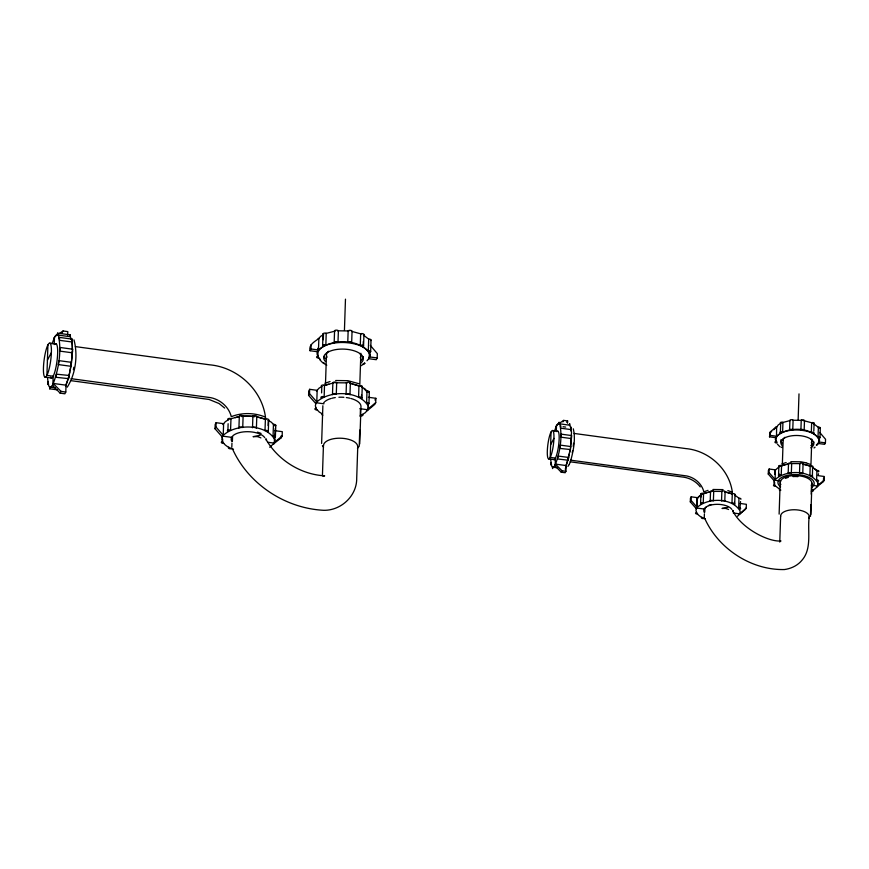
<?xml version="1.0" encoding="UTF-8"?>
<svg xmlns="http://www.w3.org/2000/svg" width="869" height="869" viewBox="0 0 869 869"><rect width="100%" height="100%" fill="white"/><g stroke="black" fill="none" stroke-linecap="round" stroke-linejoin="round"><path stroke-width="1.3" d="M47.925 344.884L46.915 375.386L53.628 376.299M52.433 385.467L53.357 383.468L66.022 385.184L65.794 392.028L64.871 393.798L60.135 393.146L52.433 385.228M53.987 338.508L54.921 336.509L63.068 330.97L67.804 331.621L67.684 335.043M47.534 378.439L48.773 385.977L49.924 387.292L51.325 386.814L52.89 384.576L53.172 376.212M54.215 344.569L54.454 337.4L56.018 335.162L57.43 334.684L58.571 335.999C61.666 352.108 58.603 369.347 52.89 384.576M222.301 437.031L215.045 428.775L215.186 424.452L216.109 422.692L223.615 423.703L223.224 435.26L215.968 427.005L216.109 422.692M222.66 438.964L222.583 441.528A2.01 0.923 1.9 0 0 221.356 442.506L221.508 442.734A2.01 0.923 1.9 0 0 223.659 443.331L223.724 443.32M228.123 423.724L227.874 431.426A2.01 0.923 1.9 0 1 227.754 430.274L228.112 430.112A2.01 0.923 1.9 0 1 230.557 430.144L230.991 418.608A2.01 0.923 1.9 0 0 228.493 418.554L228.134 418.717A2.01 0.923 1.9 0 0 228.21 419.857M231.806 447.285L231.947 443.125M232.403 441.083L232.555 436.64M266.403 440.474L266.446 439.127M268.097 425.528L268.271 420.4A2.01 0.923 1.9 0 0 268.239 419.249L267.858 419.075A2.01 0.923 1.9 0 0 265.414 419.043L264.991 430.611A2.01 0.923 1.9 0 1 267.478 430.622L267.858 430.796A2.01 0.923 1.9 0 1 267.934 431.926L267.934 431.926M268.304 431.491L268.684 419.933M274.593 437.074L274.68 442.245L282.164 435.988L282.306 431.676L274.81 430.655M269.716 447.285L274.224 443.125L275.31 428.417M275.386 436.977L275.777 425.43M273.496 443.972L281.241 437.759L281.317 435.597M315.86 403.651L308.593 395.395L308.734 391.083L309.657 389.312L317.163 390.333L316.783 401.891L309.516 393.635L309.657 389.312M310.059 350.728C308.452 344.493 315.002 341.539 318.869 338.432L318.478 349.979L310.983 348.969L310.059 350.728L317.554 351.749M310.983 348.969L311.124 344.645M320.281 359.418L318.152 357.17L317.055 353.987L317.848 348.263M322.638 345.438L323.018 333.881M321.595 392.918L321.802 386.499A2.01 0.923 1.9 0 1 321.693 385.347L322.051 385.184A2.01 0.923 1.9 0 1 324.495 385.206L324.17 396.785A2.01 0.923 1.9 0 0 321.671 396.731L321.302 396.905A2.01 0.923 1.9 0 0 321.378 398.035L321.421 398.056M323.333 339.725L323.453 334.576A2.01 0.923 1.9 0 1 323.387 333.446L323.757 333.272A2.01 0.923 1.9 0 1 326.201 333.305L325.864 344.884A2.01 0.923 1.9 0 0 323.366 344.83L323.007 344.993A2.01 0.923 1.9 0 0 323.072 346.123L323.116 346.144M321.617 443.451L322.866 405.747M322.432 475.625L323.42 445.851M325.484 383.989L326.429 355.693M344.439 330.274L345.471 299.164M357.767 446.308L356.714 478.124C357.04 495.743 341.224 510.57 323.833 510.309C285.423 508.43 248.404 484.25 232.534 449.001M359.82 384.25L360.852 353.259M359.755 430.057L359.223 446.21L357.452 448.306M360.211 416.588L360.472 408.506M359.733 443.95L360.983 406.236A19.075 8.777 1.9 0 0 350.989 398.502M361.569 394.722L361.493 398.556A2.01 0.923 1.9 0 0 361.417 397.426L361.037 397.252A2.01 0.923 1.9 0 0 358.582 397.22L358.962 385.662A2.01 0.923 1.9 0 1 361.417 385.695L361.797 385.869A2.01 0.923 1.9 0 1 361.873 386.998M363.307 341.539L363.177 346.655A2.01 0.923 1.9 0 0 363.112 345.525L362.731 345.341A2.01 0.923 1.9 0 0 360.287 345.308L360.668 333.75A2.01 0.923 1.9 0 1 363.123 333.794L363.503 333.968A2.01 0.923 1.9 0 1 363.568 335.097M361.862 398.121L362.243 386.564M363.557 346.21L363.937 334.663M368.152 403.705L368.239 408.864L375.723 402.619L375.864 398.295L368.358 397.285M369.857 351.793L369.683 356.931L377.189 357.941L377.331 353.629L370.324 345.406M370.639 351.695L371.03 340.148M368.945 403.607L369.325 392.049M551.055 431.991L550.207 457.409L555.584 458.137M554.802 465.795L555.573 464.133L566.132 465.567L565.936 471.27L565.165 472.736L561.222 472.204L554.802 465.599M556.095 426.668L556.877 425.006L563.666 420.39L567.609 420.922L567.533 423.214M550.718 459.951L551.75 466.229L552.717 467.326L553.879 466.925L555.182 465.067L555.421 458.093M556.301 431.545L556.486 425.745L557.789 423.876L558.963 423.485L559.918 424.583C562.493 438.009 559.951 452.369 555.182 465.067M565.284 469.314L570.314 449.306M696.362 508.767L690.312 501.891L690.431 498.295L691.203 496.818L697.449 497.665L697.134 507.3L691.083 500.425L691.203 496.818M696.569 506.801L696.808 499.577M700.599 503.509L700.914 493.885M701.24 496.883L701.316 494.472A1.684 0.771 1.9 0 1 701.218 493.516L701.522 493.375A1.684 0.771 1.9 0 1 703.564 493.396L703.249 503.032A1.684 0.771 1.9 0 0 701.207 502.999L700.903 503.14A1.684 0.771 1.9 0 0 700.968 504.085L701.001 504.107M704.281 517.316L704.401 513.851M704.781 512.145L704.911 508.441L705.954 507.203M733.11 511.645L733.143 510.516M734.424 502.13L734.392 504.52A1.684 0.771 1.9 0 0 734.327 503.575L734.012 503.433A1.684 0.771 1.9 0 0 731.97 503.412L732.285 493.777A1.684 0.771 1.9 0 1 734.327 493.809L734.642 493.95A1.684 0.771 1.9 0 1 734.707 494.895M734.696 504.161L735.011 494.526M739.953 508.278L740.54 501.587M739.03 514.557L745.483 509.375L746.254 507.909L746.373 504.313L740.116 503.455M774.322 480.959L768.272 474.083L768.392 470.477L769.163 469.01L775.409 469.857L775.094 479.482L769.043 472.606L769.163 469.01M769.489 436.857L770.379 431.784L776.614 426.57L776.506 436.238L770.26 435.38L769.489 436.857L775.745 437.704M770.26 435.38L770.379 431.784M774.692 474.17L774.811 470.563L779.135 466.751M774.637 482.306L774.551 484.706A1.684 0.771 1.9 0 0 773.529 485.521L773.66 485.717A1.684 0.771 1.9 0 0 775.463 486.205L775.506 486.205M778.559 475.701L778.874 466.066M779.037 473.877L778.961 476.288A1.684 0.771 1.9 0 1 778.863 475.332L779.167 475.191A1.684 0.771 1.9 0 1 781.209 475.213L781.568 465.61A1.684 0.771 1.9 0 0 779.482 465.567L779.189 465.697A1.684 0.771 1.9 0 0 779.015 466.468M779.124 514.122L780.166 482.697M779.765 542.071L780.634 516.121M782.35 464.394L783.197 438.932M798.144 419.651L799.002 393.885M809.256 516.501C807.16 530.698 812.417 548.382 801.891 560.331C797.557 565.61 791.094 568.63 784.414 569.553C751.196 570.26 718.587 548.882 704.889 518.75M810.918 465.947L811.809 439.138M810.462 516.425L810.853 504.639M811.201 494.168L811.505 485A15.892 7.31 1.9 0 0 795.602 475.582A15.892 7.31 1.9 0 0 780.829 484.598M810.886 514.535L811.928 483.11M813.808 431.067L814.079 423.822A1.684 0.771 1.9 0 0 814.025 422.888L813.71 422.736A1.684 0.771 1.9 0 0 811.668 422.703L811.309 432.36A1.684 0.771 1.9 0 1 813.384 432.371L813.71 432.512A1.684 0.771 1.9 0 1 813.764 433.457L813.764 433.457M817.838 482.871L817.968 485.304L824.214 480.09L824.333 476.494L818.077 475.647L818.5 473.779M819.337 437.205L819.174 442.017L825.431 442.864L825.55 439.269L819.706 432.414M819.978 437.661L820.303 428.037M816.99 486.749L823.443 481.567L823.562 477.961M72.485 350.957L71.269 364.328L69.009 376.027M49.587 386.911L49.652 388.791L57.354 389.855M570.499 448.187L571.509 432.284L571.15 428.526L569.521 424.908M57.017 334.815L57.593 333.153L70.259 334.869L70.432 336.716L57.756 335.065L57.593 333.153M552.434 467.001L552.575 468.597L553.053 467.207L557.007 467.75M558.626 423.594L559.104 422.204L559.256 423.746L569.792 425.234L569.738 423.659L569.26 424.572M47.838 381.643L47.73 384.532L48.197 383.837M550.968 462.612L550.881 465.024L551.272 464.437M274.93 439.964C266.327 423.344 234.652 423.409 222.507 436.108L221.801 439.269C222.898 444.819 228.569 447.644 233.489 449.251M361.232 415.154L365.306 412.677L367.772 409.755L368.489 406.594C359.885 389.964 328.2 390.029 316.066 402.738L315.349 405.899L316.457 409.082L319.292 412.069L322.573 414.013M737.564 516.284L739.628 513.851L740.214 511.222C732.393 497.34 707.268 497.285 696.536 508.007L695.939 510.635C696.808 515.078 701.261 517.468 705.215 518.782M776.06 428.08L778.298 424.876L780.547 423.496M812.135 490.54L815.524 488.476L817.588 486.043L818.174 483.403C810.353 469.521 785.228 469.466 774.496 480.188L773.899 482.827L774.822 485.478L780.829 490.138M59.157 338.139L59.526 337.411L72.181 339.127L72.192 341.995L59.516 340.333L59.526 337.411M71.812 339.855L72.181 339.127M560.407 426.364L560.798 425.777L560.701 428.189L571.259 429.623L571.346 427.211L570.955 427.798M52.053 343.831L54.454 337.4M68.738 377.265L65.555 386.292M554.487 431.111L556.486 425.745M570.52 461.33C573.355 450.913 575.865 439.529 573.301 428.808M69.9 335.553L70.259 334.869M569.26 464.404L570.433 461.613M47.426 360.135L51.401 352.542M62.144 332.74L63.068 330.97M60.135 393.146L61.058 391.387L65.794 392.028M215.045 428.775L215.968 427.005M222.051 436.988L222.975 435.228M318.608 338.399L318.152 339.279L320.618 336.357L323.67 334.489M273.757 444.016L274.68 442.245M281.241 437.759L282.164 435.988M308.593 395.395L309.516 393.635M315.599 403.618L316.522 401.847M377.189 357.941L376.266 359.712L368.76 358.691M367.055 410.602L368.239 408.864M374.941 400.066L375.864 398.295M375.723 402.619L374.8 404.378L367.315 410.635M550.631 444.7L553.944 438.367M562.895 421.867L563.666 420.39M566.838 422.399L567.609 420.922M561.222 472.204L561.993 470.737L565.936 471.27M690.312 501.891L691.083 500.425M696.145 508.745L696.916 507.268M776.614 426.57L773.768 429.786M739.237 514.589L746.254 507.909M768.272 474.083L769.043 472.606M774.116 480.926L774.876 479.46M825.431 442.864L824.659 444.341L818.413 443.494M817.208 486.77L817.968 485.304M823.443 481.567L824.214 480.09M567.946 466.371L569.097 464.709M222.888 424.561L225.364 421.639L228.417 419.77M317.761 350.826C329.905 338.128 361.591 338.063 370.183 354.682L369.477 357.843L367 360.765M316.446 391.18L318.923 388.258L321.964 386.401M696.851 498.382L701.174 494.559M816.947 445.221L819.011 442.788L819.597 440.148C811.765 426.266 786.651 426.212 775.908 436.933L775.322 439.573L776.875 442.951A1.684 0.771 1.9 0 1 775.072 442.462L774.952 442.267A1.684 0.771 1.9 0 1 775.93 441.463L775.974 441.452M812.015 487.292L813.699 485.304A18.151 8.353 1.9 0 0 800.24 474.887A18.151 8.353 1.9 0 0 778.396 480.514L777.907 482.664A18.151 8.353 1.9 0 0 780.601 486.879M323.887 475.691L323.072 476.179L324.68 475.832C300.598 474.496 277.504 459.864 265.675 438.834M781.014 540.985C767.772 542.115 740.345 527.483 732.502 510.277M70.954 366.294L71.508 362.34L58.842 360.624L58.288 364.578L70.943 366.294M49.75 388.823L50.326 387.15L55.399 387.846M769.608 433.262L771.683 431.524M67.239 387.161C75.788 373.866 78.025 355.041 73.984 339.866M364.969 363.361L360.95 365.762M228.797 447.307L228.84 447.285A2.01 0.923 1.9 0 0 228.873 448.437L229.253 448.61A2.01 0.923 1.9 0 0 231.697 448.643L231.741 448.621M322.399 413.916L322.345 413.926A2.01 0.923 1.9 0 0 322.421 415.067L322.801 415.241M701.804 517.316L701.772 517.337A1.684 0.771 1.9 0 0 701.837 518.282L702.152 518.424A1.684 0.771 1.9 0 0 704.194 518.445L704.227 518.435M779.732 489.519L779.775 489.508A1.684 0.771 1.9 0 0 779.797 490.464L779.949 490.54M325.766 333.5L335.13 331.089M324.973 383.262L330.068 381.524M231.426 416.642C242.169 412.319 254.671 412.688 265.338 417.077M324.061 385.401L333.435 382.99M229.427 419.151L239.877 416.36M781.676 422.801L790.127 420.531M781.926 463.97L786.163 462.514M703.955 491.778L708.007 490.366M780.264 466.056L788.704 463.785M702.304 493.874L710.744 491.593M260.135 435.293L253.064 436.662L257.289 436.596A17.184 7.908 1.9 0 1 260.917 437.911M727.885 507.322L721.998 508.463L725.517 508.408A14.328 6.594 1.9 0 1 728.548 509.506M316.066 408.158L316.131 408.158A2.01 0.923 1.9 0 0 314.904 409.125L315.056 409.364A2.01 0.923 1.9 0 0 317.218 409.951L317.272 409.951M367.706 404.335L367.772 404.324A2.01 0.923 1.9 0 0 368.934 403.357L368.782 403.129A2.01 0.923 1.9 0 0 366.62 402.532L367 390.985A2.01 0.923 1.9 0 1 369.162 391.571L369.314 391.81A2.01 0.923 1.9 0 1 368.956 392.484M274.148 437.704L274.213 437.704A2.01 0.923 1.9 0 0 275.375 436.738L275.223 436.499A2.01 0.923 1.9 0 0 273.062 435.912L273.453 424.354A2.01 0.923 1.9 0 1 275.603 424.941L275.755 425.18A2.01 0.923 1.9 0 1 275.038 426.027M817.533 481.524L817.588 481.513A1.684 0.771 1.9 0 0 818.555 480.709L818.424 480.514A1.684 0.771 1.9 0 0 816.621 480.025L816.947 470.401A1.684 0.771 1.9 0 1 818.739 470.889L818.87 471.085A1.684 0.771 1.9 0 1 818.272 471.791M696.536 512.525L696.59 512.525A1.684 0.771 1.9 0 0 695.569 513.329L695.7 513.525A1.684 0.771 1.9 0 0 697.492 514.024L697.546 514.013M739.562 509.332L739.617 509.332A1.684 0.771 1.9 0 0 740.584 508.528L740.464 508.332A1.684 0.771 1.9 0 0 738.661 507.833L738.987 498.209A1.684 0.771 1.9 0 1 740.779 498.697L740.909 498.893A1.684 0.771 1.9 0 1 740.822 499.295M317.837 356.257L317.782 356.257A2.01 0.923 1.9 0 0 316.609 357.224L316.761 357.452A2.01 0.923 1.9 0 0 318.912 358.05L318.977 358.039M369.401 352.423L369.466 352.423A2.01 0.923 1.9 0 0 370.628 351.456L370.476 351.217A2.01 0.923 1.9 0 0 368.326 350.62L368.706 339.073A2.01 0.923 1.9 0 1 370.867 339.67L371.009 339.898A2.01 0.923 1.9 0 1 370.65 340.583M818.946 438.269L818.989 438.258A1.684 0.771 1.9 0 0 819.967 437.455L819.847 437.259A1.684 0.771 1.9 0 0 818.044 436.77L818.37 427.135A1.684 0.771 1.9 0 1 820.162 427.635L820.293 427.83A1.684 0.771 1.9 0 1 819.988 428.395M337.541 330.796L349.001 330.948M335.673 380.513L347.872 380.676L358.886 383.707M334.695 382.762L347.296 382.86M242.288 416.077L253.748 416.229M792.582 420.238L801.75 420.357M790.844 461.678L801.001 461.808L805.791 462.775M790.03 463.546L800.338 463.611M712.884 489.486L723.041 489.616M712.059 491.365L722.367 491.43M49.848 343.136A17.184 3.302 -82.3 0 1 48.968 369.553A17.184 3.302 -82.3 0 1 43.45 367.739A17.184 3.302 -82.3 0 1 49.848 343.136L56.561 344.048M75.375 346.601L209.69 364.817C237.465 367.261 262.438 389.996 265.577 418.011M563.047 426.722L565.676 427.081M552.651 430.524A14.328 2.748 -82.3 0 1 551.924 452.543A14.328 2.748 -82.3 0 1 547.318 451.022A14.328 2.748 -82.3 0 1 552.651 430.524L558.028 431.252M574.181 433.446L685.858 448.589C708.995 450.631 729.808 469.575 732.426 492.929M316.066 402.738L323.92 403.803M359.918 408.68L367.772 409.755M71.062 378.667L210.809 397.676A24.343 21.106 27.6 0 1 231.219 416.414M45.003 377.146L51.706 378.058M70.487 380.6L209.071 399.458L219.075 403.531L224.658 408.061M774.496 480.188L780.862 481.057M811.222 485.174L817.588 486.043M570.368 460.135L686.782 475.973A20.291 17.586 27.6 0 1 703.792 491.593M566.686 460.038L557.529 458.962L558.18 456.062L568.728 457.474L568.011 460.222M548.611 458.865L555.324 459.777M570.107 461.787L681.654 476.918C688.889 477.472 695.852 481.068 700.24 486.879M222.507 436.108L231.675 437.357M267.674 442.234L274.224 443.125M808.789 518.196L808.865 518.206A14.241 6.55 1.9 0 0 796.395 509.831A14.241 6.55 1.9 0 0 780.71 516.121M696.536 508.007L704.172 509.038M733.262 512.992L739.628 513.851M802.902 420.444L811.82 422.79M351.445 331.295L361.135 333.957M802.565 463.916L810.397 466.045M349.751 383.207L360.559 386.271M724.605 491.724L732.437 493.864M256.192 416.577L265.871 419.238M727.831 490.583L732.219 492.147M805.954 462.819L810.19 464.339M813.123 489.942L813.156 489.964A1.684 0.771 1.9 0 1 813.221 490.898L812.917 491.039A1.684 0.771 1.9 0 1 811.266 491.126M362.416 414.437L362.46 414.459A2.01 0.923 1.9 0 1 362.536 415.588L362.167 415.751A2.01 0.923 1.9 0 1 360.179 415.849M324.506 363.329L324.126 363.155A2.01 0.923 1.9 0 1 323.702 362.71M812.993 423.214L819 427.874M811.57 466.468L817.577 471.128M734.522 494.819L738.835 498.111M363.351 335.01L368.76 339.203M326.777 365.186L322.757 362.808L319.825 359.799M361.645 386.911L364.937 388.867L367.772 391.854M268.097 420.292L271.378 422.236L274.213 425.223M555.573 464.328L561.993 470.737M53.357 383.696L61.058 391.387M779.83 446.731L777.397 444.157M70.085 336.401L72.051 340.735L72.485 349.816M322.41 445.732L323.561 447.187M318.445 356.073A25.712 11.829 1.9 0 1 344.005 342.516A25.712 11.829 1.9 0 1 368.63 357.735M325.506 361.569A19.813 9.114 1.9 0 1 344.439 349.132A19.813 9.114 1.9 0 1 360.602 363.253M327.059 357.213A17.184 7.908 1.9 0 1 328.569 351.239M360.103 353.737A17.184 7.908 1.9 0 1 360.244 357.832M363.307 356.822A19.813 9.114 1.9 0 1 360.689 360.516M325.603 358.832A19.813 9.114 1.9 0 1 324.061 356.518M364.448 362.764A2.01 0.923 1.9 0 1 364.23 363.676L363.872 363.85A2.01 0.923 1.9 0 1 362.916 364.013M71.073 338.541A25.712 4.942 -82.3 0 1 72.312 350.174M72.279 351.348A25.712 4.942 -82.3 0 1 70.009 370.802M69.759 372.051A25.712 4.942 -82.3 0 1 69.216 374.485M68.651 376.788A25.712 4.942 -82.3 0 1 65.577 385.521M73.832 367.25A19.813 3.813 -82.3 0 1 73.376 369.727M55.149 344.33A17.184 3.302 -82.3 0 1 57.56 355.247A17.184 3.302 -82.3 0 1 53.215 376.147L52.205 377.646A17.184 3.302 -82.3 0 1 50.532 377.211M257.43 432.154A17.184 7.908 1.9 0 1 261.069 433.457M323.377 403.477A19.075 8.777 1.9 0 1 324.43 402.043M325.147 401.38A19.075 8.777 1.9 0 1 330.893 398.545M331.925 398.252A19.075 8.777 1.9 0 1 335.293 397.589M338.899 397.242A19.075 8.777 1.9 0 1 343.874 397.307M346.34 397.567A19.075 8.777 1.9 0 1 349.87 398.219M323.529 445.851A17.087 7.864 1.9 0 1 340.116 438.204A17.087 7.864 1.9 0 1 357.67 446.308M325.56 385.271A25.712 11.829 1.9 0 1 328.83 384.261M352.086 384A25.712 11.829 1.9 0 1 358.951 386.108M364.187 389.051A25.712 11.829 1.9 0 1 366.924 391.941M235.271 417.631A25.712 11.829 1.9 0 1 238.866 416.881M241.397 416.533A25.712 11.829 1.9 0 1 254.693 416.707M257.267 417.12A25.712 11.829 1.9 0 1 264.35 419.064M231.958 441.55A17.184 7.908 1.9 0 1 231.599 437.444L233.153 435.543A17.184 7.908 1.9 0 1 249.914 431.774A17.184 7.908 1.9 0 1 264.763 437.694M817.783 443.505A21.432 9.863 1.9 0 1 816.306 445.047M776.94 442.147A21.432 9.863 1.9 0 1 796.851 429.981A21.432 9.863 1.9 0 1 818.294 442.69M782.372 445.884A16.511 7.604 1.9 0 1 798.861 435.565A16.511 7.604 1.9 0 1 810.831 447.828M783.11 440.54A14.328 6.594 1.9 0 1 784.913 437.281M811.201 439.356A14.328 6.594 1.9 0 1 811.32 442.777M813.862 441.93A16.511 7.604 1.9 0 1 810.907 445.547M782.448 443.603A16.511 7.604 1.9 0 1 780.992 439.681M782.339 447.524A1.684 0.771 1.9 0 1 781.535 447.361L781.209 447.209A1.684 0.771 1.9 0 1 780.981 447.035M814.937 447.079A1.684 0.771 1.9 0 1 814.633 447.644L814.34 447.785A1.684 0.771 1.9 0 1 813.96 447.883M570.998 429.123A21.432 4.117 -82.3 0 1 571.259 431.437M571.291 438.628A21.432 4.117 -82.3 0 1 570.52 447.035M570.205 449.24A21.432 4.117 -82.3 0 1 569.651 452.521M569.445 453.585A21.432 4.117 -82.3 0 1 566.197 464.948M573.573 443.19A16.511 3.172 -82.3 0 1 573.247 446.362M572.638 450.631A16.511 3.172 -82.3 0 1 572.258 452.695M557.062 431.524A14.328 2.748 -82.3 0 1 559.071 440.626A14.328 2.748 -82.3 0 1 555.454 458.028L554.607 459.277A14.328 2.748 -82.3 0 1 553.846 459.582M708.431 505.53A14.328 6.594 1.9 0 1 711.331 504.52M780.796 466.305A21.432 9.863 1.9 0 1 785.131 464.796M786.336 464.502A21.432 9.863 1.9 0 1 788.911 464.046M802.663 464.22A21.432 9.863 1.9 0 1 810.027 466.251M814.601 468.793A21.432 9.863 1.9 0 1 816.273 470.379M785.511 478.374A14.328 6.594 1.9 0 1 788.389 477.342M792.984 476.592A14.328 6.594 1.9 0 1 797.959 476.636M697.557 498.469A21.432 9.863 1.9 0 1 699.556 496.123M702.825 494.113A21.432 9.863 1.9 0 1 707.17 492.604M708.376 492.321A21.432 9.863 1.9 0 1 710.951 491.854M724.703 492.039A21.432 9.863 1.9 0 1 732.067 494.059M704.411 512.536A14.328 6.594 1.9 0 1 704.107 509.115L705.4 507.539A14.328 6.594 1.9 0 1 719.369 504.389A14.328 6.594 1.9 0 1 731.752 509.321M56.496 374.181L55.703 377.255L68.694 378.667L69.14 375.473L56.496 374.181M60.189 348.328L59.722 351.098L72.377 352.814L72.703 349.208L59.95 347.459L60.189 348.328M560.266 445.797L559.679 448.393L570.433 449.545L570.705 446.536L560.147 445.102L560.266 445.797M561.265 434.848L560.874 437.161L571.422 438.595L571.704 435.586L561.07 434.131L561.265 434.848M239.312 416.468L238.921 428.026A2.01 0.923 1.9 0 1 240.072 427.027L240.572 426.972A2.01 0.923 1.9 0 1 242.733 427.57L243.114 416.012A2.01 0.923 1.9 0 0 240.952 415.415L240.452 415.48A2.01 0.923 1.9 0 0 239.29 416.436L239.312 416.468M252.901 416.164L252.51 427.722A2.01 0.923 1.9 0 1 254.606 427.157L255.128 427.222A2.01 0.923 1.9 0 1 256.409 428.221L256.789 416.664A2.01 0.923 1.9 0 0 255.508 415.675L254.997 415.599A2.01 0.923 1.9 0 0 252.912 416.142L252.912 416.142M334.554 331.187L334.174 342.744A2.01 0.923 1.9 0 1 335.325 341.745L335.825 341.691A2.01 0.923 1.9 0 1 337.987 342.288L338.389 330.763A2.01 0.923 1.9 0 0 336.216 330.144L335.706 330.198A2.01 0.923 1.9 0 0 334.543 331.154L334.554 331.187M332.86 383.088L332.479 394.645A2.01 0.923 1.9 0 1 333.62 393.657L334.13 393.603A2.01 0.923 1.9 0 1 336.281 394.189L336.694 382.664A2.01 0.923 1.9 0 0 334.511 382.045L334.011 382.099A2.01 0.923 1.9 0 0 332.849 383.066L332.86 383.088M348.143 330.883L347.763 342.44A2.01 0.923 1.9 0 1 349.87 341.875L350.381 341.952A2.01 0.923 1.9 0 1 351.663 342.94L352.043 331.393A2.01 0.923 1.9 0 0 350.761 330.394L350.25 330.318A2.01 0.923 1.9 0 0 348.165 330.861L348.165 330.861M346.449 382.794L346.068 394.352A2.01 0.923 1.9 0 1 348.165 393.787L348.675 393.853A2.01 0.923 1.9 0 1 349.968 394.841L350.348 383.294A2.01 0.923 1.9 0 0 349.056 382.295L348.545 382.23A2.01 0.923 1.9 0 0 346.459 382.773L346.459 382.773M710.538 491.637L710.201 501.239A1.684 0.771 1.9 0 1 711.168 500.435L711.592 500.392A1.684 0.771 1.9 0 1 713.384 500.881L713.721 491.278A1.684 0.771 1.9 0 0 711.907 490.768L711.483 490.811A1.684 0.771 1.9 0 0 710.516 491.615L710.538 491.637M721.857 491.387L721.542 501.011A1.684 0.771 1.9 0 1 723.29 500.544L723.714 500.598A1.684 0.771 1.9 0 1 724.789 501.435L725.104 491.8A1.684 0.771 1.9 0 0 724.029 490.974L723.605 490.92A1.684 0.771 1.9 0 0 721.867 491.365L721.867 491.365M780.699 423.409L780.373 433.034A1.684 0.771 1.9 0 1 780.286 432.078L780.579 431.936A1.684 0.771 1.9 0 1 782.621 431.969L782.947 422.334A1.684 0.771 1.9 0 0 780.905 422.312L780.601 422.443A1.684 0.771 1.9 0 0 780.655 423.388L780.699 423.409M788.498 463.818L788.172 473.453A1.684 0.771 1.9 0 1 789.128 472.627L789.552 472.584A1.684 0.771 1.9 0 1 791.344 473.073L791.67 463.438A1.684 0.771 1.9 0 0 789.867 462.949L789.454 462.992A1.684 0.771 1.9 0 0 788.476 463.796L788.498 463.818M789.91 420.574L789.584 430.198A1.684 0.771 1.9 0 1 790.551 429.373L790.964 429.329A1.684 0.771 1.9 0 1 792.767 429.818L793.093 420.216A1.684 0.771 1.9 0 0 791.29 419.694L790.866 419.738A1.684 0.771 1.9 0 0 789.888 420.542L789.91 420.574M799.817 463.579L799.502 473.203A1.684 0.771 1.9 0 1 801.251 472.736L801.674 472.79A1.684 0.771 1.9 0 1 802.75 473.616L803.065 463.992A1.684 0.771 1.9 0 0 801.989 463.155L801.566 463.101A1.684 0.771 1.9 0 0 799.828 463.557L799.817 463.579M801.229 420.324L800.914 429.949A1.684 0.771 1.9 0 1 802.663 429.482L803.086 429.536A1.684 0.771 1.9 0 1 804.162 430.361L804.477 420.737A1.684 0.771 1.9 0 0 803.412 419.912L802.989 419.846A1.684 0.771 1.9 0 0 801.24 420.292L801.229 420.324M810.212 465.98L809.897 475.615A1.684 0.771 1.9 0 1 811.972 475.625L812.287 475.767A1.684 0.771 1.9 0 1 812.352 476.712L812.634 467.098A1.684 0.771 1.9 0 0 812.613 466.142L812.287 465.99A1.684 0.771 1.9 0 0 810.245 465.969L810.245 465.969"/></g></svg>
